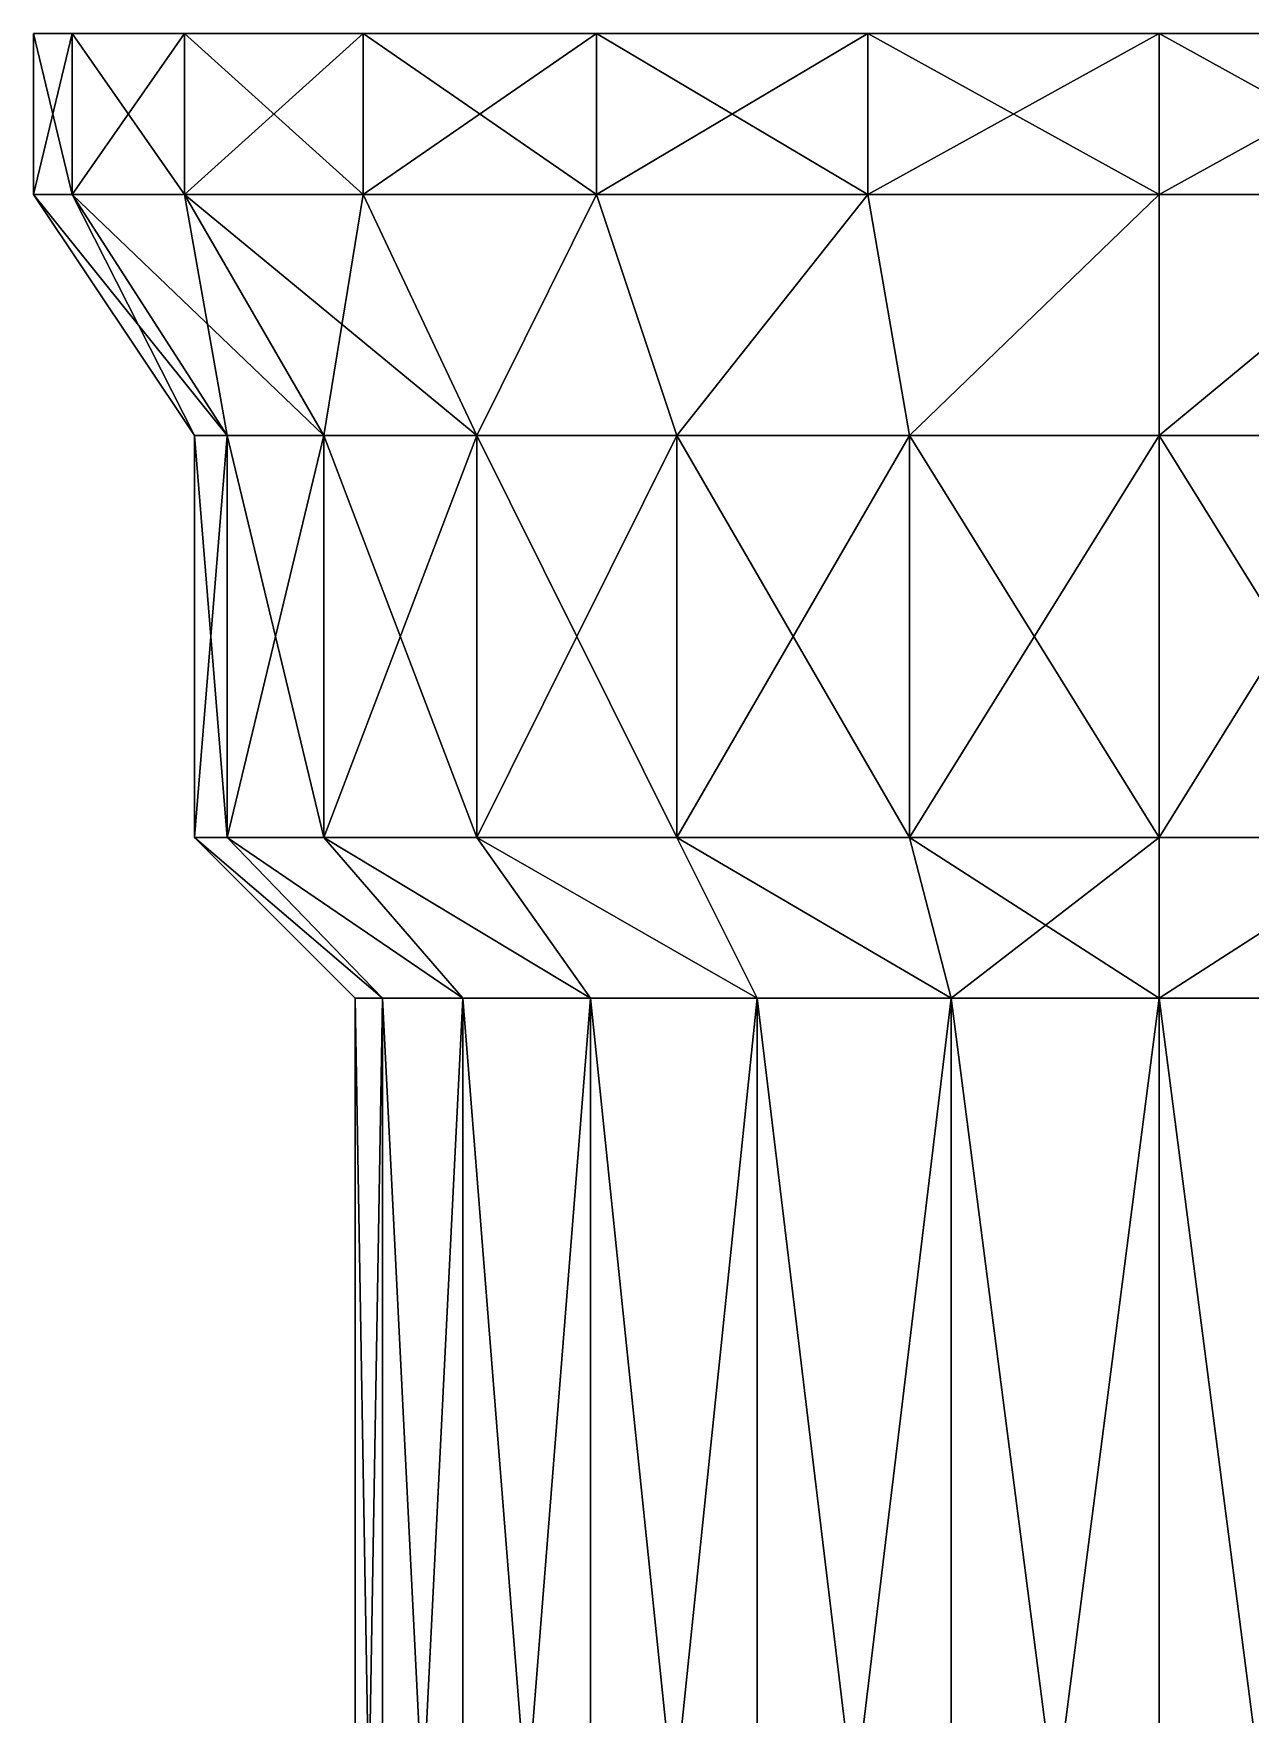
# Model space of a CAD drawing. Extents: x -11.7 to 11.8, y -20.8 to 0.1.
# Drawn here: x -7 to 0.57, y -10.32 to 0.13 of the extents above; entities that cross this region are included whole.
import ezdxf

# ---------------------------------------------------------------- set-up
doc = ezdxf.new("R2010")
doc.units = 0
doc.header["$MEASUREMENT"] = 0
doc.layers.get('0').update_dxf_attribs({"linetype": 'CONTINUOUS'})

msp = doc.modelspace()

# ---------------------------------------------------------------- linework, layer by layer
for p, q in [((-7, 0.132), (-7, -0.868)), ((-6.761, 0.132, -1.812), (-6.761, -0.868, -1.812)), ((-6.761, 0.132, 1.812), (-6.761, -0.868, 1.812)), ((-6.062, 0.132, -3.5), (-6.062, -0.868, -3.5)), ((-6.062, 0.132, 3.5), (-6.062, -0.868, 3.5)), ((-4.95, 0.132, -4.95), (-4.95, -0.868, -4.95)), ((-4.95, -0.868, 4.95), (-4.95, 0.132, 4.95)), ((-3.5, 0.132, -6.062), (-3.5, -0.868, -6.062)), ((-3.5, 0.132, 6.062), (-3.5, -0.868, 6.062)), ((-1.812, 0.132, -6.761), (-1.812, -0.868, -6.761)), ((-1.812, 0.132, 6.761), (-1.812, -0.868, 6.761)), ((0, 0.132, -7), (0, -0.868, -7)), ((0, 0.132, 7), (0, -0.868, 7)), ((-7, -0.868), (-6, -2.368)), ((-6.761, -0.868, -1.812), (-7, -0.868)), ((-7, -0.868), (-6.761, -0.868, 1.812)), ((-6.062, -0.868, -3.5), (-6.761, -0.868, -1.812)), ((-6.761, -0.868, -1.812), (-5.796, -2.368, -1.553)), ((-6.761, -0.868, 1.812), (-5.796, -2.368, 1.553)), ((-6.761, -0.868, 1.812), (-6.062, -0.868, 3.5)), ((-4.95, -0.868, -4.95), (-6.062, -0.868, -3.5)), ((-6.062, -0.868, -3.5), (-5.196, -2.368, -3)), ((-6.062, -0.868, 3.5), (-4.95, -0.868, 4.95)), ((-6.062, -0.868, 3.5), (-5.196, -2.368, 3)), ((-4.95, -0.868, -4.95), (-4.243, -2.368, -4.243)), ((-3.5, -0.868, -6.062), (-4.95, -0.868, -4.95)), ((-4.243, -2.368, 4.243), (-4.95, -0.868, 4.95)), ((-4.95, -0.868, 4.95), (-3.5, -0.868, 6.062)), ((-3.5, -0.868, -6.062), (-3, -2.368, -5.196)), ((-1.812, -0.868, -6.761), (-3.5, -0.868, -6.062)), ((-3.5, -0.868, 6.062), (-3, -2.368, 5.196)), ((-3.5, -0.868, 6.062), (-1.812, -0.868, 6.761)), ((-1.812, -0.868, -6.761), (-1.553, -2.368, -5.796)), ((0, -0.868, -7), (-1.812, -0.868, -6.761)), ((-1.812, -0.868, 6.761), (-1.553, -2.368, 5.796)), ((-1.812, -0.868, 6.761), (0, -0.868, 7)), ((0, -0.868, -7), (0, -2.368, -6)), ((1.812, -0.868, -6.761), (0, -0.868, -7)), ((0, -0.868, 7), (1.812, -0.868, 6.761)), ((0, -0.868, 7), (0, -2.368, 6)), ((-5.796, -2.368, -1.553), (-6, -2.368)), ((-6, -2.368), (-5.796, -2.368, 1.553)), ((-6, -2.368), (-6, -4.868)), ((-5.196, -2.368, -3), (-5.796, -2.368, -1.553)), ((-5.796, -2.368, -1.553), (-5.796, -4.868, -1.553)), ((-5.796, -2.368, 1.553), (-5.796, -4.868, 1.553)), ((-5.796, -2.368, 1.553), (-5.196, -2.368, 3)), ((-5.196, -2.368, -3), (-5.196, -4.868, -3)), ((-4.243, -2.368, -4.243), (-5.196, -2.368, -3)), ((-5.196, -2.368, 3), (-4.243, -2.368, 4.243)), ((-5.196, -2.368, 3), (-5.196, -4.868, 3)), ((-3, -2.368, -5.196), (-4.243, -2.368, -4.243)), ((-4.243, -2.368, -4.243), (-4.243, -4.868, -4.243)), ((-4.243, -4.868, 4.243), (-4.243, -2.368, 4.243)), ((-4.243, -2.368, 4.243), (-3, -2.368, 5.196)), ((-3, -2.368, -5.196), (-3, -4.868, -5.196)), ((-1.553, -2.368, -5.796), (-3, -2.368, -5.196)), ((-3, -2.368, 5.196), (-3, -4.868, 5.196)), ((-3, -2.368, 5.196), (-1.553, -2.368, 5.796)), ((0, -2.368, -6), (-1.553, -2.368, -5.796)), ((-1.553, -2.368, -5.796), (-1.553, -4.868, -5.796)), ((-1.553, -2.368, 5.796), (0, -2.368, 6)), ((-1.553, -2.368, 5.796), (-1.553, -4.868, 5.796)), ((0, -2.368, -6), (0, -4.868, -6)), ((1.553, -2.368, -5.796), (0, -2.368, -6)), ((0, -2.368, 6), (1.553, -2.368, 5.796)), ((0, -2.368, 6), (0, -4.868, 6)), ((-6, -4.868), (-5.796, -4.868, 1.553)), ((-6, -4.868), (-5, -5.868)), ((-5.796, -4.868, -1.553), (-6, -4.868)), ((-5.196, -4.868, -3), (-5.796, -4.868, -1.553)), ((-5.796, -4.868, 1.553), (-4.83, -5.868, 1.294)), ((-5.796, -4.868, -1.553), (-4.83, -5.868, -1.294)), ((-5.796, -4.868, 1.553), (-5.196, -4.868, 3)), ((-4.243, -4.868, -4.243), (-5.196, -4.868, -3)), ((-5.196, -4.868, -3), (-4.33, -5.868, -2.5)), ((-5.196, -4.868, 3), (-4.243, -4.868, 4.243)), ((-5.196, -4.868, 3), (-4.33, -5.868, 2.5)), ((-3, -4.868, -5.196), (-4.243, -4.868, -4.243)), ((-4.243, -4.868, -4.243), (-3.536, -5.868, -3.536)), ((-3.536, -5.868, 3.536), (-4.243, -4.868, 4.243)), ((-4.243, -4.868, 4.243), (-3, -4.868, 5.196)), ((-3, -4.868, -5.196), (-2.5, -5.868, -4.33)), ((-1.553, -4.868, -5.796), (-3, -4.868, -5.196)), ((-3, -4.868, 5.196), (-2.5, -5.868, 4.33)), ((-3, -4.868, 5.196), (-1.553, -4.868, 5.796)), ((0, -4.868, -6), (-1.553, -4.868, -5.796)), ((-1.553, -4.868, -5.796), (-1.294, -5.868, -4.83)), ((-1.553, -4.868, 5.796), (0, -4.868, 6)), ((-1.553, -4.868, 5.796), (-1.294, -5.868, 4.83)), ((0, -4.868, -6), (0, -5.868, -5)), ((1.553, -4.868, -5.796), (0, -4.868, -6)), ((0, -4.868, 6), (1.553, -4.868, 5.796)), ((0, -4.868, 6), (0, -5.868, 5)), ((-4.83, -5.868, -1.294), (-5, -5.868)), ((-5, -5.868), (-4.83, -5.868, 1.294)), ((-5, -5.868), (-5, -15.868)), ((-4.83, -5.868, -1.294), (-4.83, -15.868, -1.294)), ((-4.33, -5.868, -2.5), (-4.83, -5.868, -1.294)), ((-4.83, -5.868, 1.294), (-4.33, -5.868, 2.5)), ((-4.83, -5.868, 1.294), (-4.83, -15.868, 1.294)), ((-3.536, -5.868, -3.536), (-4.33, -5.868, -2.5)), ((-4.33, -5.868, -2.5), (-4.33, -15.868, -2.5)), ((-4.33, -5.868, 2.5), (-3.536, -5.868, 3.536)), ((-4.33, -5.868, 2.5), (-4.33, -15.868, 2.5)), ((-2.5, -5.868, -4.33), (-3.536, -5.868, -3.536)), ((-3.536, -5.868, -3.536), (-3.536, -15.868, -3.536)), ((-3.536, -15.868, 3.536), (-3.536, -5.868, 3.536)), ((-3.536, -5.868, 3.536), (-2.5, -5.868, 4.33)), ((-2.5, -5.868, -4.33), (-2.5, -15.868, -4.33)), ((-1.294, -5.868, -4.83), (-2.5, -5.868, -4.33)), ((-2.5, -5.868, 4.33), (-2.5, -15.868, 4.33)), ((-2.5, -5.868, 4.33), (-1.294, -5.868, 4.83)), ((-1.294, -5.868, -4.83), (-1.294, -15.868, -4.83)), ((0, -5.868, -5), (-1.294, -5.868, -4.83)), ((-1.294, -5.868, 4.83), (0, -5.868, 5)), ((-1.294, -5.868, 4.83), (-1.294, -15.868, 4.83)), ((0, -5.868, -5), (0, -15.868, -5)), ((1.294, -5.868, -4.83), (0, -5.868, -5)), ((0, -5.868, 5), (1.294, -5.868, 4.83)), ((0, -5.868, 5), (0, -15.868, 5))]:
    msp.add_line(p, q)
at = {"extrusion": (0, -1, 0)}
msp.add_circle((0, 0, -0.132), 7, dxfattribs=at)

# ---------------------------------------------------------------- meshes
mesh = msp.add_polyface()
corners = [(-6.761, 0.132, -1.812), (-7, -0.868), (-6.761, -0.868, -1.812), (-7, 0.132)]
mesh.append_faces([[corners[k] for k in face] for face in [(0, 1, 2), (1, 0, 3)]], dxfattribs={"vtx0": -1})
mesh = msp.add_polyface()
corners = [(-7, 0.132), (-6.761, -0.868, 1.812), (-7, -0.868), (-6.761, 0.132, 1.812)]
mesh.append_faces([[corners[k] for k in face] for face in [(0, 1, 2), (1, 0, 3)]], dxfattribs={"vtx0": -1})
mesh = msp.add_polyface()
corners = [(1.812, 0.132, -6.761), (-1.812, 0.132, -6.761), (0, 0.132, -7), (-3.5, 0.132, -6.062), (3.5, 0.132, -6.062), (-4.95, 0.132, -4.95), (4.95, 0.132, -4.95), (-6.062, 0.132, -3.5), (6.062, 0.132, -3.5), (6.761, 0.132, -1.812), (-6.761, 0.132, -1.812), (7, 0.132), (-7, 0.132), (6.761, 0.132, 1.812), (-6.761, 0.132, 1.812), (6.062, 0.132, 3.5), (-6.062, 0.132, 3.5), (4.95, 0.132, 4.95), (-4.95, 0.132, 4.95), (-3.5, 0.132, 6.062), (3.5, 0.132, 6.062), (1.812, 0.132, 6.761), (-1.812, 0.132, 6.761), (0, 0.132, 7)]
mesh.append_faces([[corners[k] for k in face] for face in [(0, 1, 2), (22, 21, 23)]], dxfattribs={"vtx0": -1})
mesh.append_faces([[corners[k] for k in face] for face in [(1, 0, 3), (3, 4, 5), (5, 6, 7), (7, 9, 10), (10, 11, 12), (12, 13, 14), (14, 15, 16), (16, 17, 18), (18, 17, 19), (19, 21, 22)]], dxfattribs={"vtx0": -1, "vtx1": -1})
mesh.append_faces([[corners[k] for k in face] for face in [(3, 0, 4), (5, 4, 6), (7, 6, 8), (7, 8, 9), (10, 9, 11), (12, 11, 13), (14, 13, 15), (16, 15, 17), (19, 17, 20), (19, 20, 21)]], dxfattribs={"vtx0": -1, "vtx2": -1})
mesh = msp.add_polyface()
corners = [(-6.062, 0.132, -3.5), (-6.761, -0.868, -1.812), (-6.062, -0.868, -3.5), (-6.761, 0.132, -1.812)]
mesh.append_faces([[corners[k] for k in face] for face in [(0, 1, 2), (1, 0, 3)]], dxfattribs={"vtx0": -1})
mesh = msp.add_polyface()
corners = [(-6.761, 0.132, 1.812), (-6.062, -0.868, 3.5), (-6.761, -0.868, 1.812), (-6.062, 0.132, 3.5)]
mesh.append_faces([[corners[k] for k in face] for face in [(0, 1, 2), (1, 0, 3)]], dxfattribs={"vtx0": -1})
mesh = msp.add_polyface()
corners = [(-4.95, 0.132, -4.95), (-6.062, -0.868, -3.5), (-4.95, -0.868, -4.95), (-6.062, 0.132, -3.5)]
mesh.append_faces([[corners[k] for k in face] for face in [(0, 1, 2), (1, 0, 3)]], dxfattribs={"vtx0": -1})
mesh = msp.add_polyface()
corners = [(-6.062, 0.132, 3.5), (-4.95, -0.868, 4.95), (-6.062, -0.868, 3.5), (-4.95, 0.132, 4.95)]
mesh.append_faces([[corners[k] for k in face] for face in [(0, 1, 2), (1, 0, 3)]], dxfattribs={"vtx0": -1})
mesh = msp.add_polyface()
corners = [(-3.5, -0.868, -6.062), (-4.95, 0.132, -4.95), (-4.95, -0.868, -4.95), (-3.5, 0.132, -6.062)]
mesh.append_faces([[corners[k] for k in face] for face in [(0, 1, 2), (1, 0, 3)]], dxfattribs={"vtx0": -1})
mesh = msp.add_polyface()
corners = [(-3.5, 0.132, 6.062), (-4.95, -0.868, 4.95), (-4.95, 0.132, 4.95), (-3.5, -0.868, 6.062)]
mesh.append_faces([[corners[k] for k in face] for face in [(0, 1, 2), (1, 0, 3)]], dxfattribs={"vtx0": -1})
mesh = msp.add_polyface()
corners = [(-1.812, -0.868, -6.761), (-3.5, 0.132, -6.062), (-3.5, -0.868, -6.062), (-1.812, 0.132, -6.761)]
mesh.append_faces([[corners[k] for k in face] for face in [(0, 1, 2), (1, 0, 3)]], dxfattribs={"vtx0": -1})
mesh = msp.add_polyface()
corners = [(-1.812, 0.132, 6.761), (-3.5, -0.868, 6.062), (-3.5, 0.132, 6.062), (-1.812, -0.868, 6.761)]
mesh.append_faces([[corners[k] for k in face] for face in [(0, 1, 2), (1, 0, 3)]], dxfattribs={"vtx0": -1})
mesh = msp.add_polyface()
corners = [(0, -0.868, -7), (-1.812, 0.132, -6.761), (-1.812, -0.868, -6.761), (0, 0.132, -7)]
mesh.append_faces([[corners[k] for k in face] for face in [(0, 1, 2), (1, 0, 3)]], dxfattribs={"vtx0": -1})
mesh = msp.add_polyface()
corners = [(0, 0.132, 7), (-1.812, -0.868, 6.761), (-1.812, 0.132, 6.761), (0, -0.868, 7)]
mesh.append_faces([[corners[k] for k in face] for face in [(0, 1, 2), (1, 0, 3)]], dxfattribs={"vtx0": -1})
mesh = msp.add_polyface()
corners = [(1.812, -0.868, -6.761), (0, 0.132, -7), (0, -0.868, -7), (1.812, 0.132, -6.761)]
mesh.append_faces([[corners[k] for k in face] for face in [(0, 1, 2), (1, 0, 3)]], dxfattribs={"vtx0": -1})
mesh = msp.add_polyface()
corners = [(1.812, 0.132, 6.761), (0, -0.868, 7), (0, 0.132, 7), (1.812, -0.868, 6.761)]
mesh.append_faces([[corners[k] for k in face] for face in [(0, 1, 2), (1, 0, 3)]], dxfattribs={"vtx0": -1})
mesh = msp.add_polyface()
corners = [(-6.761, -0.868, -1.812), (-6, -2.368), (-5.796, -2.368, -1.553), (-7, -0.868)]
mesh.append_faces([[corners[k] for k in face] for face in [(0, 1, 2), (1, 0, 3)]], dxfattribs={"vtx0": -1})
mesh = msp.add_polyface()
corners = [(-7, -0.868), (-5.796, -2.368, 1.553), (-6, -2.368), (-6.761, -0.868, 1.812)]
mesh.append_faces([[corners[k] for k in face] for face in [(0, 1, 2), (1, 0, 3)]], dxfattribs={"vtx0": -1})
mesh = msp.add_polyface()
corners = [(-6.062, -0.868, -3.5), (-5.796, -2.368, -1.553), (-5.196, -2.368, -3), (-6.761, -0.868, -1.812)]
mesh.append_faces([[corners[k] for k in face] for face in [(0, 1, 2), (1, 0, 3)]], dxfattribs={"vtx0": -1})
mesh = msp.add_polyface()
corners = [(-6.761, -0.868, 1.812), (-5.196, -2.368, 3), (-5.796, -2.368, 1.553), (-6.062, -0.868, 3.5)]
mesh.append_faces([[corners[k] for k in face] for face in [(0, 1, 2), (1, 0, 3)]], dxfattribs={"vtx0": -1})
mesh = msp.add_polyface()
corners = [(-4.95, -0.868, -4.95), (-5.196, -2.368, -3), (-4.243, -2.368, -4.243), (-6.062, -0.868, -3.5)]
mesh.append_faces([[corners[k] for k in face] for face in [(0, 1, 2), (1, 0, 3)]], dxfattribs={"vtx0": -1})
mesh = msp.add_polyface()
corners = [(-6.062, -0.868, 3.5), (-4.243, -2.368, 4.243), (-5.196, -2.368, 3), (-4.95, -0.868, 4.95)]
mesh.append_faces([[corners[k] for k in face] for face in [(0, 1, 2), (1, 0, 3)]], dxfattribs={"vtx0": -1})
mesh = msp.add_polyface()
corners = [(-4.243, -2.368, -4.243), (-3.5, -0.868, -6.062), (-4.95, -0.868, -4.95), (-3, -2.368, -5.196)]
mesh.append_faces([[corners[k] for k in face] for face in [(0, 1, 2), (1, 0, 3)]], dxfattribs={"vtx0": -1})
mesh = msp.add_polyface()
corners = [(-3.5, -0.868, 6.062), (-4.243, -2.368, 4.243), (-4.95, -0.868, 4.95), (-3, -2.368, 5.196)]
mesh.append_faces([[corners[k] for k in face] for face in [(0, 1, 2), (1, 0, 3)]], dxfattribs={"vtx0": -1})
mesh = msp.add_polyface()
corners = [(-3, -2.368, -5.196), (-1.812, -0.868, -6.761), (-3.5, -0.868, -6.062), (-1.553, -2.368, -5.796)]
mesh.append_faces([[corners[k] for k in face] for face in [(0, 1, 2), (1, 0, 3)]], dxfattribs={"vtx0": -1})
mesh = msp.add_polyface()
corners = [(-1.812, -0.868, 6.761), (-3, -2.368, 5.196), (-3.5, -0.868, 6.062), (-1.553, -2.368, 5.796)]
mesh.append_faces([[corners[k] for k in face] for face in [(0, 1, 2), (1, 0, 3)]], dxfattribs={"vtx0": -1})
mesh = msp.add_polyface()
corners = [(-1.553, -2.368, -5.796), (0, -0.868, -7), (-1.812, -0.868, -6.761), (0, -2.368, -6)]
mesh.append_faces([[corners[k] for k in face] for face in [(0, 1, 2), (1, 0, 3)]], dxfattribs={"vtx0": -1})
mesh = msp.add_polyface()
corners = [(0, -0.868, 7), (-1.553, -2.368, 5.796), (-1.812, -0.868, 6.761), (0, -2.368, 6)]
mesh.append_faces([[corners[k] for k in face] for face in [(0, 1, 2), (1, 0, 3)]], dxfattribs={"vtx0": -1})
mesh = msp.add_polyface()
corners = [(0, -2.368, -6), (1.812, -0.868, -6.761), (0, -0.868, -7), (1.553, -2.368, -5.796)]
mesh.append_faces([[corners[k] for k in face] for face in [(0, 1, 2), (1, 0, 3)]], dxfattribs={"vtx0": -1})
mesh = msp.add_polyface()
corners = [(1.812, -0.868, 6.761), (0, -2.368, 6), (0, -0.868, 7), (1.553, -2.368, 5.796)]
mesh.append_faces([[corners[k] for k in face] for face in [(0, 1, 2), (1, 0, 3)]], dxfattribs={"vtx0": -1})
mesh = msp.add_polyface()
corners = [(-6, -2.368), (-5.796, -4.868, 1.553), (-6, -4.868), (-5.796, -2.368, 1.553)]
mesh.append_faces([[corners[k] for k in face] for face in [(0, 1, 2), (1, 0, 3)]], dxfattribs={"vtx0": -1})
mesh = msp.add_polyface()
corners = [(-5.796, -2.368, -1.553), (-6, -4.868), (-5.796, -4.868, -1.553), (-6, -2.368)]
mesh.append_faces([[corners[k] for k in face] for face in [(0, 1, 2), (1, 0, 3)]], dxfattribs={"vtx0": -1})
mesh = msp.add_polyface()
corners = [(-5.196, -2.368, -3), (-5.796, -4.868, -1.553), (-5.196, -4.868, -3), (-5.796, -2.368, -1.553)]
mesh.append_faces([[corners[k] for k in face] for face in [(0, 1, 2), (1, 0, 3)]], dxfattribs={"vtx0": -1})
mesh = msp.add_polyface()
corners = [(-5.796, -2.368, 1.553), (-5.196, -4.868, 3), (-5.796, -4.868, 1.553), (-5.196, -2.368, 3)]
mesh.append_faces([[corners[k] for k in face] for face in [(0, 1, 2), (1, 0, 3)]], dxfattribs={"vtx0": -1})
mesh = msp.add_polyface()
corners = [(-4.243, -2.368, -4.243), (-5.196, -4.868, -3), (-4.243, -4.868, -4.243), (-5.196, -2.368, -3)]
mesh.append_faces([[corners[k] for k in face] for face in [(0, 1, 2), (1, 0, 3)]], dxfattribs={"vtx0": -1})
mesh = msp.add_polyface()
corners = [(-5.196, -2.368, 3), (-4.243, -4.868, 4.243), (-5.196, -4.868, 3), (-4.243, -2.368, 4.243)]
mesh.append_faces([[corners[k] for k in face] for face in [(0, 1, 2), (1, 0, 3)]], dxfattribs={"vtx0": -1})
mesh = msp.add_polyface()
corners = [(-3, -4.868, -5.196), (-4.243, -2.368, -4.243), (-4.243, -4.868, -4.243), (-3, -2.368, -5.196)]
mesh.append_faces([[corners[k] for k in face] for face in [(0, 1, 2), (1, 0, 3)]], dxfattribs={"vtx0": -1})
mesh = msp.add_polyface()
corners = [(-3, -2.368, 5.196), (-4.243, -4.868, 4.243), (-4.243, -2.368, 4.243), (-3, -4.868, 5.196)]
mesh.append_faces([[corners[k] for k in face] for face in [(0, 1, 2), (1, 0, 3)]], dxfattribs={"vtx0": -1})
mesh = msp.add_polyface()
corners = [(-1.553, -4.868, -5.796), (-3, -2.368, -5.196), (-3, -4.868, -5.196), (-1.553, -2.368, -5.796)]
mesh.append_faces([[corners[k] for k in face] for face in [(0, 1, 2), (1, 0, 3)]], dxfattribs={"vtx0": -1})
mesh = msp.add_polyface()
corners = [(-1.553, -2.368, 5.796), (-3, -4.868, 5.196), (-3, -2.368, 5.196), (-1.553, -4.868, 5.796)]
mesh.append_faces([[corners[k] for k in face] for face in [(0, 1, 2), (1, 0, 3)]], dxfattribs={"vtx0": -1})
mesh = msp.add_polyface()
corners = [(0, -4.868, -6), (-1.553, -2.368, -5.796), (-1.553, -4.868, -5.796), (0, -2.368, -6)]
mesh.append_faces([[corners[k] for k in face] for face in [(0, 1, 2), (1, 0, 3)]], dxfattribs={"vtx0": -1})
mesh = msp.add_polyface()
corners = [(0, -2.368, 6), (-1.553, -4.868, 5.796), (-1.553, -2.368, 5.796), (0, -4.868, 6)]
mesh.append_faces([[corners[k] for k in face] for face in [(0, 1, 2), (1, 0, 3)]], dxfattribs={"vtx0": -1})
mesh = msp.add_polyface()
corners = [(1.553, -4.868, -5.796), (0, -2.368, -6), (0, -4.868, -6), (1.553, -2.368, -5.796)]
mesh.append_faces([[corners[k] for k in face] for face in [(0, 1, 2), (1, 0, 3)]], dxfattribs={"vtx0": -1})
mesh = msp.add_polyface()
corners = [(1.553, -2.368, 5.796), (0, -4.868, 6), (0, -2.368, 6), (1.553, -4.868, 5.796)]
mesh.append_faces([[corners[k] for k in face] for face in [(0, 1, 2), (1, 0, 3)]], dxfattribs={"vtx0": -1})
mesh = msp.add_polyface()
corners = [(-6, -4.868), (-4.83, -5.868, 1.294), (-5, -5.868), (-5.796, -4.868, 1.553)]
mesh.append_faces([[corners[k] for k in face] for face in [(0, 1, 2), (1, 0, 3)]], dxfattribs={"vtx0": -1})
mesh = msp.add_polyface()
corners = [(-6, -4.868), (-4.83, -5.868, -1.294), (-5.796, -4.868, -1.553), (-5, -5.868)]
mesh.append_faces([[corners[k] for k in face] for face in [(0, 1, 2), (1, 0, 3)]], dxfattribs={"vtx0": -1})
mesh = msp.add_polyface()
corners = [(-5.796, -4.868, -1.553), (-4.33, -5.868, -2.5), (-5.196, -4.868, -3), (-4.83, -5.868, -1.294)]
mesh.append_faces([[corners[k] for k in face] for face in [(0, 1, 2), (1, 0, 3)]], dxfattribs={"vtx0": -1})
mesh = msp.add_polyface()
corners = [(-5.796, -4.868, 1.553), (-4.33, -5.868, 2.5), (-4.83, -5.868, 1.294), (-5.196, -4.868, 3)]
mesh.append_faces([[corners[k] for k in face] for face in [(0, 1, 2), (1, 0, 3)]], dxfattribs={"vtx0": -1})
mesh = msp.add_polyface()
corners = [(-5.196, -4.868, -3), (-3.536, -5.868, -3.536), (-4.243, -4.868, -4.243), (-4.33, -5.868, -2.5)]
mesh.append_faces([[corners[k] for k in face] for face in [(0, 1, 2), (1, 0, 3)]], dxfattribs={"vtx0": -1})
mesh = msp.add_polyface()
corners = [(-5.196, -4.868, 3), (-3.536, -5.868, 3.536), (-4.33, -5.868, 2.5), (-4.243, -4.868, 4.243)]
mesh.append_faces([[corners[k] for k in face] for face in [(0, 1, 2), (1, 0, 3)]], dxfattribs={"vtx0": -1})
mesh = msp.add_polyface()
corners = [(-4.243, -4.868, -4.243), (-2.5, -5.868, -4.33), (-3, -4.868, -5.196), (-3.536, -5.868, -3.536)]
mesh.append_faces([[corners[k] for k in face] for face in [(0, 1, 2), (1, 0, 3)]], dxfattribs={"vtx0": -1})
mesh = msp.add_polyface()
corners = [(-4.243, -4.868, 4.243), (-2.5, -5.868, 4.33), (-3.536, -5.868, 3.536), (-3, -4.868, 5.196)]
mesh.append_faces([[corners[k] for k in face] for face in [(0, 1, 2), (1, 0, 3)]], dxfattribs={"vtx0": -1})
mesh = msp.add_polyface()
corners = [(-3, -4.868, -5.196), (-1.294, -5.868, -4.83), (-1.553, -4.868, -5.796), (-2.5, -5.868, -4.33)]
mesh.append_faces([[corners[k] for k in face] for face in [(0, 1, 2), (1, 0, 3)]], dxfattribs={"vtx0": -1})
mesh = msp.add_polyface()
corners = [(-3, -4.868, 5.196), (-1.294, -5.868, 4.83), (-2.5, -5.868, 4.33), (-1.553, -4.868, 5.796)]
mesh.append_faces([[corners[k] for k in face] for face in [(0, 1, 2), (1, 0, 3)]], dxfattribs={"vtx0": -1})
mesh = msp.add_polyface()
corners = [(-1.553, -4.868, -5.796), (0, -5.868, -5), (0, -4.868, -6), (-1.294, -5.868, -4.83)]
mesh.append_faces([[corners[k] for k in face] for face in [(0, 1, 2), (1, 0, 3)]], dxfattribs={"vtx0": -1})
mesh = msp.add_polyface()
corners = [(0, -4.868, 6), (-1.294, -5.868, 4.83), (-1.553, -4.868, 5.796), (0, -5.868, 5)]
mesh.append_faces([[corners[k] for k in face] for face in [(0, 1, 2), (1, 0, 3)]], dxfattribs={"vtx0": -1})
mesh = msp.add_polyface()
corners = [(0, -5.868, -5), (1.553, -4.868, -5.796), (0, -4.868, -6), (1.294, -5.868, -4.83)]
mesh.append_faces([[corners[k] for k in face] for face in [(0, 1, 2), (1, 0, 3)]], dxfattribs={"vtx0": -1})
mesh = msp.add_polyface()
corners = [(1.553, -4.868, 5.796), (0, -5.868, 5), (0, -4.868, 6), (1.294, -5.868, 4.83)]
mesh.append_faces([[corners[k] for k in face] for face in [(0, 1, 2), (1, 0, 3)]], dxfattribs={"vtx0": -1})
mesh = msp.add_polyface()
corners = [(-4.83, -5.868, -1.294), (-5, -15.868), (-4.83, -15.868, -1.294), (-5, -5.868)]
mesh.append_faces([[corners[k] for k in face] for face in [(0, 1, 2), (1, 0, 3)]], dxfattribs={"vtx0": -1})
mesh = msp.add_polyface()
corners = [(-5, -5.868), (-4.83, -15.868, 1.294), (-5, -15.868), (-4.83, -5.868, 1.294)]
mesh.append_faces([[corners[k] for k in face] for face in [(0, 1, 2), (1, 0, 3)]], dxfattribs={"vtx0": -1})
mesh = msp.add_polyface()
corners = [(-4.33, -5.868, -2.5), (-4.83, -15.868, -1.294), (-4.33, -15.868, -2.5), (-4.83, -5.868, -1.294)]
mesh.append_faces([[corners[k] for k in face] for face in [(0, 1, 2), (1, 0, 3)]], dxfattribs={"vtx0": -1})
mesh = msp.add_polyface()
corners = [(-4.83, -5.868, 1.294), (-4.33, -15.868, 2.5), (-4.83, -15.868, 1.294), (-4.33, -5.868, 2.5)]
mesh.append_faces([[corners[k] for k in face] for face in [(0, 1, 2), (1, 0, 3)]], dxfattribs={"vtx0": -1})
mesh = msp.add_polyface()
corners = [(-3.536, -5.868, -3.536), (-4.33, -15.868, -2.5), (-3.536, -15.868, -3.536), (-4.33, -5.868, -2.5)]
mesh.append_faces([[corners[k] for k in face] for face in [(0, 1, 2), (1, 0, 3)]], dxfattribs={"vtx0": -1})
mesh = msp.add_polyface()
corners = [(-4.33, -5.868, 2.5), (-3.536, -15.868, 3.536), (-4.33, -15.868, 2.5), (-3.536, -5.868, 3.536)]
mesh.append_faces([[corners[k] for k in face] for face in [(0, 1, 2), (1, 0, 3)]], dxfattribs={"vtx0": -1})
mesh = msp.add_polyface()
corners = [(-2.5, -15.868, -4.33), (-3.536, -5.868, -3.536), (-3.536, -15.868, -3.536), (-2.5, -5.868, -4.33)]
mesh.append_faces([[corners[k] for k in face] for face in [(0, 1, 2), (1, 0, 3)]], dxfattribs={"vtx0": -1})
mesh = msp.add_polyface()
corners = [(-2.5, -5.868, 4.33), (-3.536, -15.868, 3.536), (-3.536, -5.868, 3.536), (-2.5, -15.868, 4.33)]
mesh.append_faces([[corners[k] for k in face] for face in [(0, 1, 2), (1, 0, 3)]], dxfattribs={"vtx0": -1})
mesh = msp.add_polyface()
corners = [(-1.294, -15.868, -4.83), (-2.5, -5.868, -4.33), (-2.5, -15.868, -4.33), (-1.294, -5.868, -4.83)]
mesh.append_faces([[corners[k] for k in face] for face in [(0, 1, 2), (1, 0, 3)]], dxfattribs={"vtx0": -1})
mesh = msp.add_polyface()
corners = [(-1.294, -5.868, 4.83), (-2.5, -15.868, 4.33), (-2.5, -5.868, 4.33), (-1.294, -15.868, 4.83)]
mesh.append_faces([[corners[k] for k in face] for face in [(0, 1, 2), (1, 0, 3)]], dxfattribs={"vtx0": -1})
mesh = msp.add_polyface()
corners = [(0, -15.868, -5), (-1.294, -5.868, -4.83), (-1.294, -15.868, -4.83), (0, -5.868, -5)]
mesh.append_faces([[corners[k] for k in face] for face in [(0, 1, 2), (1, 0, 3)]], dxfattribs={"vtx0": -1})
mesh = msp.add_polyface()
corners = [(0, -5.868, 5), (-1.294, -15.868, 4.83), (-1.294, -5.868, 4.83), (0, -15.868, 5)]
mesh.append_faces([[corners[k] for k in face] for face in [(0, 1, 2), (1, 0, 3)]], dxfattribs={"vtx0": -1})
mesh = msp.add_polyface()
corners = [(1.294, -15.868, -4.83), (0, -5.868, -5), (0, -15.868, -5), (1.294, -5.868, -4.83)]
mesh.append_faces([[corners[k] for k in face] for face in [(0, 1, 2), (1, 0, 3)]], dxfattribs={"vtx0": -1})
mesh = msp.add_polyface()
corners = [(1.294, -5.868, 4.83), (0, -15.868, 5), (0, -5.868, 5), (1.294, -15.868, 4.83)]
mesh.append_faces([[corners[k] for k in face] for face in [(0, 1, 2), (1, 0, 3)]], dxfattribs={"vtx0": -1})

doc.saveas('drawing.dxf')
